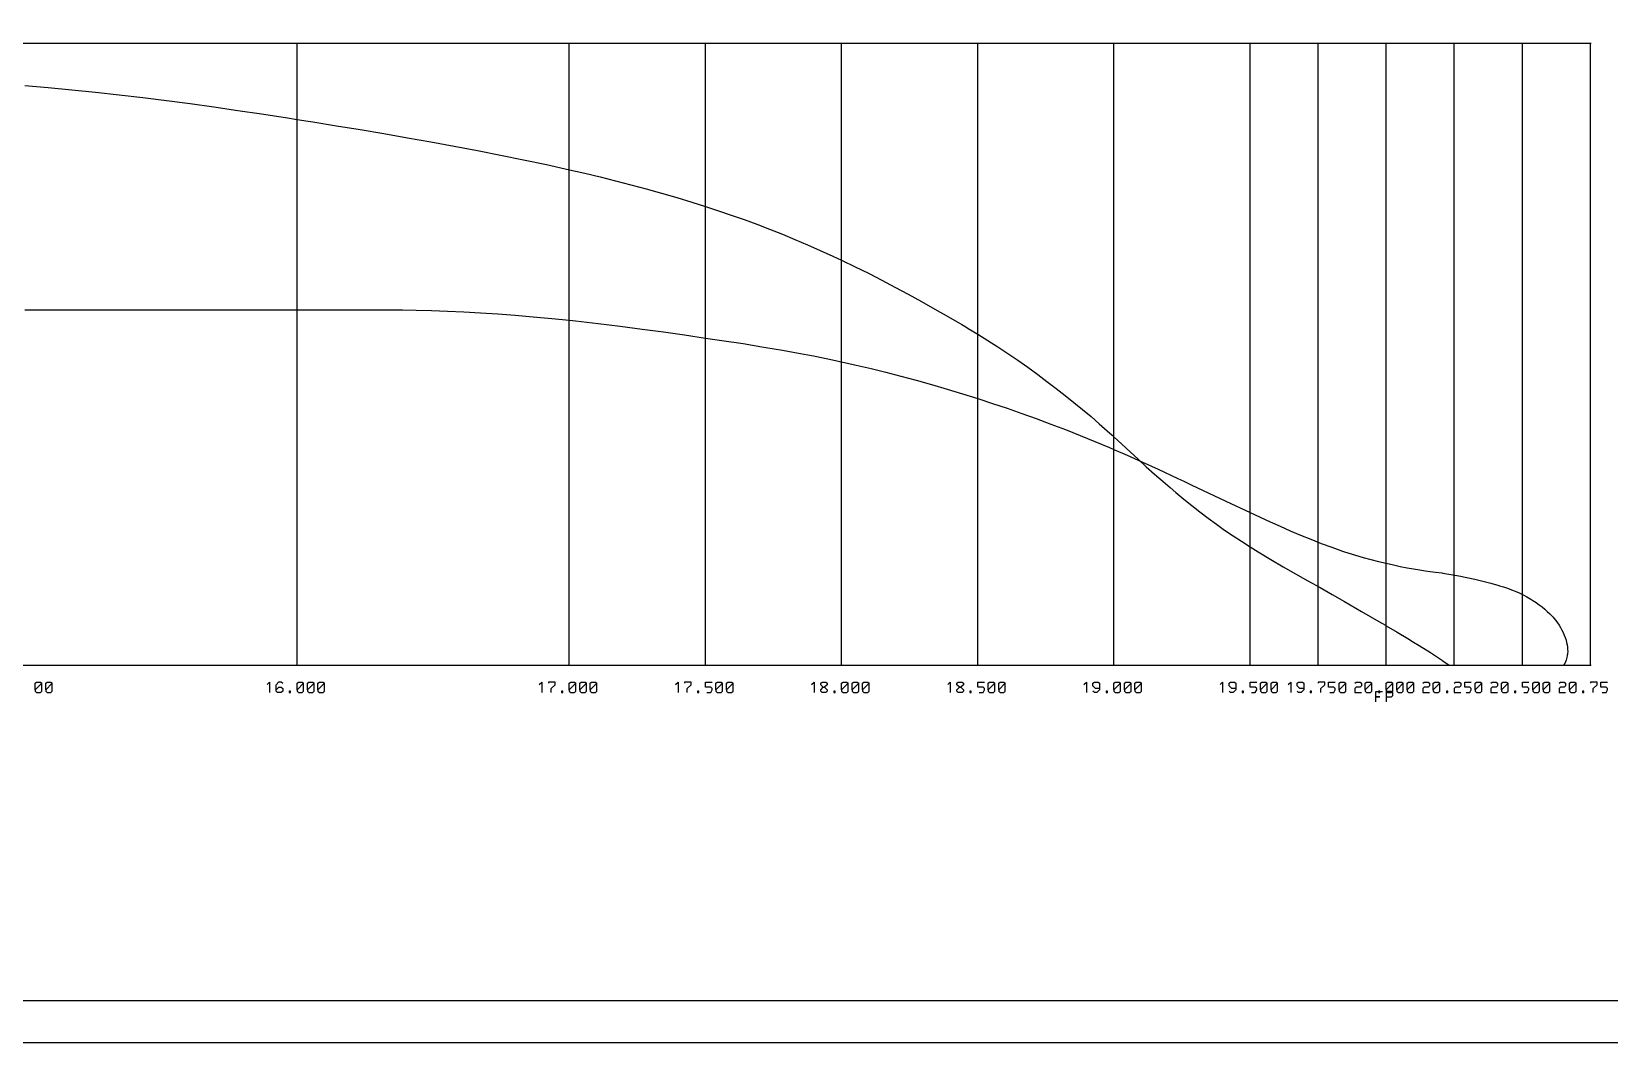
# Model space of a CAD drawing. Header units: millimetres. Extents: x -75152 to 353425, y 12138 to 222005.
# Drawn here: x 284442 to 322109, y 106870 to 130994 of the extents above; entities that cross this region are included whole.
import ezdxf

# ---------------------------------------------------------------- set-up
doc = ezdxf.new("R2010")
doc.units = ezdxf.units.MM
doc.layers.add('11', color=7, linetype='Continuous')

# ---------------------------------------------------------------- blocks, each defined once
blk = doc.blocks.new('A$C3242291E')
at = {"layer": '11', "color": 7, "linetype": 'Continuous'}
for points in [[(0, 0), (175200, 0), (175200, 65899), (0, 65899), (0, 0)], [(1000, 1000), (174200, 1000), (174200, 64899), (1000, 64899), (1000, 1000)], [(77835, 23849), (143450, 23849)], [(112555, 9000), (112555, 23849)], [(119055, 9000), (119055, 23849)], [(122305, 9000), (122305, 23849)], [(125555, 9000), (125555, 23849)], [(128805, 9000), (128805, 23849)], [(132055, 9000), (132055, 23849)], [(135305, 9000), (135305, 23849)], [(136930, 9000), (136930, 23849)], [(138555, 9000), (138555, 23849)], [(140180, 9000), (140180, 23849)], [(141805, 9000), (141805, 23849)], [(143430, 9000), (143430, 23849)], [(106056, 22837), (106617, 22788), (107180, 22734), (107743, 22677), (108307, 22615), (108871, 22549), (109437, 22478), (110004, 22404), (110572, 22325), (111140, 22243), (111710, 22158), (112280, 22070), (112556, 22027), (112820, 21985), (112931, 21967), (113498, 21876), (114064, 21784), (114628, 21689), (115189, 21592), (115749, 21492), (116306, 21390), (116861, 21285), (117413, 21177), (117963, 21065), (118510, 20949), (119056, 20828), (119424, 20743), (119792, 20655), (120159, 20564), (120525, 20469), (120890, 20371), (121255, 20268), (121619, 20162), (121983, 20052), (122306, 19950), (122614, 19849), (122921, 19745), (123227, 19637), (123532, 19525), (123836, 19408), (124140, 19288), (124442, 19163), (124743, 19035), (125044, 18902), (125344, 18765), (125556, 18666), (125875, 18513), (126193, 18355), (126511, 18194), (126828, 18028), (127146, 17857), (127465, 17682), (127783, 17502), (128103, 17319), (128422, 17132), (128517, 17076), (128576, 17041), (128806, 16902), (129047, 16752), (129283, 16600), (129519, 16443), (129758, 16280), (129997, 16112), (130239, 15937), (130457, 15775), (130675, 15609), (130890, 15442), (131101, 15272), (131308, 15103), (131509, 14934), (131705, 14765), (131893, 14599), (132012, 14492), (132056, 14451), (132248, 14274), (132440, 14096), (132631, 13917), (132825, 13739), (133024, 13561), (133229, 13383), (133395, 13243), (133534, 13126), (133725, 12968), (133916, 12812), (134109, 12660), (134304, 12512), (134500, 12368), (134698, 12228), (134899, 12091), (135102, 11959), (135306, 11829), (135307, 11828), (135501, 11708), (135798, 11528), (136094, 11354), (136389, 11184), (136683, 11018), (136975, 10853), (137266, 10688), (137556, 10522), (137965, 10285), (138380, 10046), (138539, 9955), (138556, 9945), (138817, 9793), (139075, 9637), (139206, 9556), (139344, 9471), (139612, 9304), (139755, 9212), (139895, 9117), (139906, 9109), (140060, 9000)], [(106056, 17485), (112556, 17485), (114750, 17485), (115070, 17484), (115398, 17479), (115768, 17469), (116148, 17455), (116537, 17437), (116936, 17415), (117346, 17388), (117765, 17356), (118195, 17320), (118634, 17279), (119056, 17236), (119204, 17219), (119740, 17158), (120269, 17093), (120790, 17025), (121302, 16955), (121807, 16884), (122306, 16811), (122695, 16753), (123202, 16676), (123648, 16604), (123747, 16587), (124147, 16519), (124523, 16451), (124881, 16382), (125224, 16312), (125556, 16241), (125906, 16162), (126258, 16080), (126612, 15993), (126971, 15902), (127335, 15804), (127703, 15701), (128072, 15593), (128443, 15480), (128806, 15365), (129154, 15251), (129503, 15133), (129853, 15012), (130203, 14887), (130553, 14758), (130903, 14624), (131252, 14487), (131600, 14345), (131947, 14200), (132056, 14153), (132374, 14015), (132721, 13859), (133114, 13680), (133581, 13462), (133728, 13393), (133903, 13310), (134724, 12921), (135306, 12647), (135544, 12536), (135783, 12427), (136023, 12318), (136265, 12212), (136508, 12108), (136754, 12007), (137003, 11910), (137254, 11816), (137509, 11727), (137556, 11711), (137637, 11684), (137820, 11627), (138004, 11574), (138188, 11525), (138372, 11479), (138556, 11436), (138726, 11397), (138891, 11360), (139058, 11326), (139206, 11299), (139354, 11275), (139484, 11257), (139607, 11242), (139735, 11224), (139882, 11203), (139906, 11199), (140097, 11167), (140287, 11133), (140478, 11095), (140669, 11054), (140860, 11008), (141053, 10958), (141245, 10903), (141256, 10900), (141352, 10870), (141448, 10838), (141543, 10805), (141637, 10768), (141731, 10727), (141824, 10682), (141915, 10633), (142005, 10580), (142056, 10547), (142132, 10498), (142205, 10447), (142275, 10394), (142340, 10341), (142401, 10287), (142459, 10231), (142514, 10174), (142537, 10149), (142556, 10127), (142602, 10072), (142643, 10016), (142682, 9959), (142717, 9902), (142750, 9842), (142780, 9782), (142806, 9722), (142828, 9662), (142847, 9603), (142862, 9544), (142874, 9487), (142882, 9432), (142886, 9379), (142887, 9329), (142885, 9280), (142882, 9269), (142880, 9262), (142876, 9242), (142874, 9231), (142866, 9184), (142859, 9151), (142849, 9120), (142836, 9086), (142817, 9046), (142790, 9000)], [(77835, 9000), (143450, 9000)], [(106305, 8412), (106305, 8570), (106305, 8570), (106337, 8600), (106337, 8600), (106430, 8600), (106430, 8600), (106462, 8570), (106462, 8570), (106305, 8412), (106305, 8412), (106305, 8380), (106305, 8380), (106337, 8350), (106337, 8350), (106430, 8350), (106430, 8350), (106462, 8382), (106462, 8382), (106462, 8570)], [(106555, 8412), (106555, 8570), (106555, 8570), (106587, 8600), (106587, 8600), (106680, 8600), (106680, 8600), (106712, 8570), (106712, 8570), (106555, 8412), (106555, 8412), (106555, 8380), (106555, 8380), (106587, 8350), (106587, 8350), (106680, 8350), (106680, 8350), (106712, 8382), (106712, 8382), (106712, 8570)], [(111838, 8540), (111900, 8600), (111900, 8600), (111900, 8475), (111900, 8350)], [(112055, 8412), (112118, 8475), (112118, 8475), (112180, 8475), (112180, 8475), (112213, 8445), (112213, 8445), (112213, 8382), (112213, 8382), (112180, 8350), (112180, 8350), (112088, 8350), (112088, 8350), (112055, 8380), (112055, 8380), (112055, 8537), (112055, 8537), (112118, 8602), (112118, 8602), (112180, 8602), (112180, 8602), (112213, 8570)], [(112368, 8350), (112400, 8350), (112400, 8350), (112400, 8382), (112400, 8382), (112368, 8382), (112368, 8382), (112368, 8350), (112368, 8350), (112400, 8350)], [(112555, 8412), (112555, 8570), (112555, 8570), (112588, 8600), (112588, 8600), (112680, 8600), (112680, 8600), (112713, 8570), (112713, 8570), (112555, 8412), (112555, 8412), (112555, 8380), (112555, 8380), (112588, 8350), (112588, 8350), (112680, 8350), (112680, 8350), (112713, 8382), (112713, 8382), (112713, 8570)], [(112805, 8412), (112805, 8570), (112805, 8570), (112838, 8600), (112838, 8600), (112930, 8600), (112930, 8600), (112963, 8570), (112963, 8570), (112805, 8412), (112805, 8412), (112805, 8380), (112805, 8380), (112838, 8350), (112838, 8350), (112930, 8350), (112930, 8350), (112963, 8382), (112963, 8382), (112963, 8570)], [(113055, 8412), (113055, 8570), (113055, 8570), (113088, 8600), (113088, 8600), (113180, 8600), (113180, 8600), (113213, 8570), (113213, 8570), (113055, 8412), (113055, 8412), (113055, 8380), (113055, 8380), (113088, 8350), (113088, 8350), (113180, 8350), (113180, 8350), (113213, 8382), (113213, 8382), (113213, 8570)], [(118338, 8540), (118400, 8600), (118400, 8600), (118400, 8475), (118400, 8350)], [(118618, 8350), (118618, 8445), (118618, 8445), (118713, 8537), (118713, 8537), (118713, 8600), (118713, 8600), (118555, 8600), (118555, 8600), (118555, 8570)], [(118868, 8350), (118900, 8350), (118900, 8350), (118900, 8382), (118900, 8382), (118868, 8382), (118868, 8382), (118868, 8350), (118868, 8350), (118900, 8350)], [(119055, 8412), (119055, 8570), (119055, 8570), (119088, 8600), (119088, 8600), (119180, 8600), (119180, 8600), (119213, 8570), (119213, 8570), (119055, 8412), (119055, 8412), (119055, 8380), (119055, 8380), (119088, 8350), (119088, 8350), (119180, 8350), (119180, 8350), (119213, 8382), (119213, 8382), (119213, 8570)], [(119305, 8412), (119305, 8570), (119305, 8570), (119338, 8600), (119338, 8600), (119430, 8600), (119430, 8600), (119463, 8570), (119463, 8570), (119305, 8412), (119305, 8412), (119305, 8380), (119305, 8380), (119338, 8350), (119338, 8350), (119430, 8350), (119430, 8350), (119463, 8382), (119463, 8382), (119463, 8570)], [(119555, 8412), (119555, 8570), (119555, 8570), (119588, 8600), (119588, 8600), (119680, 8600), (119680, 8600), (119713, 8570), (119713, 8570), (119555, 8412), (119555, 8412), (119555, 8380), (119555, 8380), (119588, 8350), (119588, 8350), (119680, 8350), (119680, 8350), (119713, 8382), (119713, 8382), (119713, 8570)], [(121588, 8540), (121650, 8600), (121650, 8600), (121650, 8475), (121650, 8350)], [(121868, 8350), (121868, 8445), (121868, 8445), (121963, 8537), (121963, 8537), (121963, 8600), (121963, 8600), (121805, 8600), (121805, 8600), (121805, 8570)], [(122118, 8350), (122150, 8350), (122150, 8350), (122150, 8382), (122150, 8382), (122118, 8382), (122118, 8382), (122118, 8350), (122118, 8350), (122150, 8350)], [(122338, 8350), (122430, 8350), (122430, 8350), (122463, 8412), (122463, 8412), (122463, 8445), (122463, 8445), (122430, 8475), (122430, 8475), (122305, 8475), (122305, 8475), (122305, 8600), (122305, 8600), (122463, 8600)], [(122555, 8412), (122555, 8570), (122555, 8570), (122588, 8600), (122588, 8600), (122680, 8600), (122680, 8600), (122713, 8570), (122713, 8570), (122555, 8412), (122555, 8412), (122555, 8380), (122555, 8380), (122588, 8350), (122588, 8350), (122680, 8350), (122680, 8350), (122713, 8382), (122713, 8382), (122713, 8570)], [(122805, 8412), (122805, 8570), (122805, 8570), (122838, 8600), (122838, 8600), (122930, 8600), (122930, 8600), (122963, 8570), (122963, 8570), (122805, 8412), (122805, 8412), (122805, 8380), (122805, 8380), (122838, 8350), (122838, 8350), (122930, 8350), (122930, 8350), (122963, 8382), (122963, 8382), (122963, 8570)], [(124838, 8540), (124900, 8600), (124900, 8600), (124900, 8475), (124900, 8350)], [(125118, 8475), (125055, 8537), (125055, 8537), (125055, 8570), (125055, 8570), (125088, 8600), (125088, 8600), (125180, 8600), (125180, 8600), (125213, 8570), (125213, 8570), (125213, 8537), (125213, 8537), (125150, 8475), (125150, 8475), (125213, 8412), (125213, 8412), (125213, 8382), (125213, 8382), (125180, 8350), (125180, 8350), (125088, 8350), (125088, 8350), (125055, 8382), (125055, 8382), (125055, 8412), (125055, 8412), (125118, 8475), (125118, 8475), (125150, 8475)], [(125368, 8350), (125400, 8350), (125400, 8350), (125400, 8382), (125400, 8382), (125368, 8382), (125368, 8382), (125368, 8350), (125368, 8350), (125400, 8350)], [(125555, 8412), (125555, 8570), (125555, 8570), (125588, 8600), (125588, 8600), (125680, 8600), (125680, 8600), (125713, 8570), (125713, 8570), (125555, 8412), (125555, 8412), (125555, 8380), (125555, 8380), (125588, 8350), (125588, 8350), (125680, 8350), (125680, 8350), (125713, 8382), (125713, 8382), (125713, 8570)], [(125805, 8412), (125805, 8570), (125805, 8570), (125838, 8600), (125838, 8600), (125930, 8600), (125930, 8600), (125963, 8570), (125963, 8570), (125805, 8412), (125805, 8412), (125805, 8380), (125805, 8380), (125838, 8350), (125838, 8350), (125930, 8350), (125930, 8350), (125963, 8382), (125963, 8382), (125963, 8570)], [(126055, 8412), (126055, 8570), (126055, 8570), (126088, 8600), (126088, 8600), (126180, 8600), (126180, 8600), (126213, 8570), (126213, 8570), (126055, 8412), (126055, 8412), (126055, 8380), (126055, 8380), (126088, 8350), (126088, 8350), (126180, 8350), (126180, 8350), (126213, 8382), (126213, 8382), (126213, 8570)], [(128087, 8540), (128150, 8600), (128150, 8600), (128150, 8475), (128150, 8350)], [(128367, 8475), (128305, 8537), (128305, 8537), (128305, 8570), (128305, 8570), (128337, 8600), (128337, 8600), (128430, 8600), (128430, 8600), (128462, 8570), (128462, 8570), (128462, 8537), (128462, 8537), (128400, 8475), (128400, 8475), (128462, 8412), (128462, 8412), (128462, 8382), (128462, 8382), (128430, 8350), (128430, 8350), (128337, 8350), (128337, 8350), (128305, 8382), (128305, 8382), (128305, 8412), (128305, 8412), (128367, 8475), (128367, 8475), (128400, 8475)], [(128617, 8350), (128650, 8350), (128650, 8350), (128650, 8382), (128650, 8382), (128617, 8382), (128617, 8382), (128617, 8350), (128617, 8350), (128650, 8350)], [(128837, 8350), (128930, 8350), (128930, 8350), (128962, 8412), (128962, 8412), (128962, 8445), (128962, 8445), (128930, 8475), (128930, 8475), (128805, 8475), (128805, 8475), (128805, 8600), (128805, 8600), (128962, 8600)], [(129055, 8412), (129055, 8570), (129055, 8570), (129087, 8600), (129087, 8600), (129180, 8600), (129180, 8600), (129212, 8570), (129212, 8570), (129055, 8412), (129055, 8412), (129055, 8380), (129055, 8380), (129087, 8350), (129087, 8350), (129180, 8350), (129180, 8350), (129212, 8382), (129212, 8382), (129212, 8570)], [(129305, 8412), (129305, 8570), (129305, 8570), (129337, 8600), (129337, 8600), (129430, 8600), (129430, 8600), (129462, 8570), (129462, 8570), (129305, 8412), (129305, 8412), (129305, 8380), (129305, 8380), (129337, 8350), (129337, 8350), (129430, 8350), (129430, 8350), (129462, 8382), (129462, 8382), (129462, 8570)], [(131338, 8540), (131400, 8600), (131400, 8600), (131400, 8475), (131400, 8350)], [(131713, 8445), (131618, 8445), (131618, 8445), (131555, 8507), (131555, 8507), (131555, 8570), (131555, 8570), (131588, 8600), (131588, 8600), (131680, 8600), (131680, 8600), (131713, 8570), (131713, 8570), (131713, 8412), (131713, 8412), (131650, 8350), (131650, 8350), (131588, 8350), (131588, 8350), (131555, 8382)], [(131868, 8350), (131900, 8350), (131900, 8350), (131900, 8382), (131900, 8382), (131868, 8382), (131868, 8382), (131868, 8350), (131868, 8350), (131900, 8350)], [(132055, 8412), (132055, 8570), (132055, 8570), (132088, 8600), (132088, 8600), (132180, 8600), (132180, 8600), (132213, 8570), (132213, 8570), (132055, 8412), (132055, 8412), (132055, 8380), (132055, 8380), (132088, 8350), (132088, 8350), (132180, 8350), (132180, 8350), (132213, 8382), (132213, 8382), (132213, 8570)], [(132305, 8412), (132305, 8570), (132305, 8570), (132338, 8600), (132338, 8600), (132430, 8600), (132430, 8600), (132463, 8570), (132463, 8570), (132305, 8412), (132305, 8412), (132305, 8380), (132305, 8380), (132338, 8350), (132338, 8350), (132430, 8350), (132430, 8350), (132463, 8382), (132463, 8382), (132463, 8570)], [(132555, 8412), (132555, 8570), (132555, 8570), (132588, 8600), (132588, 8600), (132680, 8600), (132680, 8600), (132713, 8570), (132713, 8570), (132555, 8412), (132555, 8412), (132555, 8380), (132555, 8380), (132588, 8350), (132588, 8350), (132680, 8350), (132680, 8350), (132713, 8382), (132713, 8382), (132713, 8570)], [(134588, 8540), (134650, 8600), (134650, 8600), (134650, 8475), (134650, 8350)], [(134963, 8445), (134868, 8445), (134868, 8445), (134805, 8507), (134805, 8507), (134805, 8570), (134805, 8570), (134838, 8600), (134838, 8600), (134930, 8600), (134930, 8600), (134963, 8570), (134963, 8570), (134963, 8412), (134963, 8412), (134900, 8350), (134900, 8350), (134838, 8350), (134838, 8350), (134805, 8382)], [(135118, 8350), (135150, 8350), (135150, 8350), (135150, 8382), (135150, 8382), (135118, 8382), (135118, 8382), (135118, 8350), (135118, 8350), (135150, 8350)], [(135338, 8350), (135430, 8350), (135430, 8350), (135463, 8412), (135463, 8412), (135463, 8445), (135463, 8445), (135430, 8475), (135430, 8475), (135305, 8475), (135305, 8475), (135305, 8600), (135305, 8600), (135463, 8600)], [(135555, 8412), (135555, 8570), (135555, 8570), (135588, 8600), (135588, 8600), (135680, 8600), (135680, 8600), (135713, 8570), (135713, 8570), (135555, 8412), (135555, 8412), (135555, 8380), (135555, 8380), (135588, 8350), (135588, 8350), (135680, 8350), (135680, 8350), (135713, 8382), (135713, 8382), (135713, 8570)], [(135805, 8412), (135805, 8570), (135805, 8570), (135838, 8600), (135838, 8600), (135930, 8600), (135930, 8600), (135963, 8570), (135963, 8570), (135805, 8412), (135805, 8412), (135805, 8380), (135805, 8380), (135838, 8350), (135838, 8350), (135930, 8350), (135930, 8350), (135963, 8382), (135963, 8382), (135963, 8570)], [(136213, 8540), (136275, 8600), (136275, 8600), (136275, 8475), (136275, 8350)], [(136588, 8445), (136493, 8445), (136493, 8445), (136430, 8507), (136430, 8507), (136430, 8570), (136430, 8570), (136463, 8600), (136463, 8600), (136555, 8600), (136555, 8600), (136588, 8570), (136588, 8570), (136588, 8412), (136588, 8412), (136525, 8350), (136525, 8350), (136463, 8350), (136463, 8350), (136430, 8382)], [(136743, 8350), (136775, 8350), (136775, 8350), (136775, 8382), (136775, 8382), (136743, 8382), (136743, 8382), (136743, 8350), (136743, 8350), (136775, 8350)], [(136993, 8350), (136993, 8445), (136993, 8445), (137088, 8537), (137088, 8537), (137088, 8600), (137088, 8600), (136930, 8600), (136930, 8600), (136930, 8570)], [(137213, 8350), (137305, 8350), (137305, 8350), (137338, 8412), (137338, 8412), (137338, 8445), (137338, 8445), (137305, 8475), (137305, 8475), (137180, 8475), (137180, 8475), (137180, 8600), (137180, 8600), (137338, 8600)], [(137430, 8412), (137430, 8570), (137430, 8570), (137463, 8600), (137463, 8600), (137555, 8600), (137555, 8600), (137588, 8570), (137588, 8570), (137430, 8412), (137430, 8412), (137430, 8380), (137430, 8380), (137463, 8350), (137463, 8350), (137555, 8350), (137555, 8350), (137588, 8382), (137588, 8382), (137588, 8570)], [(137805, 8570), (137838, 8600), (137838, 8600), (137930, 8600), (137930, 8600), (137963, 8570), (137963, 8570), (137963, 8507), (137963, 8507), (137930, 8475), (137930, 8475), (137838, 8475), (137838, 8475), (137805, 8445), (137805, 8445), (137805, 8350), (137805, 8350), (137963, 8350)], [(138055, 8412), (138055, 8570), (138055, 8570), (138088, 8600), (138088, 8600), (138180, 8600), (138180, 8600), (138213, 8570), (138213, 8570), (138055, 8412), (138055, 8412), (138055, 8380), (138055, 8380), (138088, 8350), (138088, 8350), (138180, 8350), (138180, 8350), (138213, 8382), (138213, 8382), (138213, 8570)], [(138305, 8125), (138305, 8250), (138305, 8250), (138400, 8250), (138400, 8250), (138305, 8250), (138305, 8250), (138305, 8375), (138305, 8375), (138463, 8375)], [(138368, 8350), (138400, 8350), (138400, 8350), (138400, 8382), (138400, 8382), (138368, 8382), (138368, 8382), (138368, 8350), (138368, 8350), (138400, 8350)], [(138555, 8412), (138555, 8570), (138555, 8570), (138588, 8600), (138588, 8600), (138680, 8600), (138680, 8600), (138713, 8570), (138713, 8570), (138555, 8412), (138555, 8412), (138555, 8380), (138555, 8380), (138588, 8350), (138588, 8350), (138680, 8350), (138680, 8350), (138713, 8382), (138713, 8382), (138713, 8570)], [(138555, 8250), (138680, 8250), (138680, 8250), (138713, 8282), (138713, 8282), (138713, 8345), (138713, 8345), (138680, 8375), (138680, 8375), (138555, 8375), (138555, 8375), (138555, 8250), (138555, 8125)], [(138805, 8412), (138805, 8570), (138805, 8570), (138838, 8600), (138838, 8600), (138930, 8600), (138930, 8600), (138963, 8570), (138963, 8570), (138805, 8412), (138805, 8412), (138805, 8380), (138805, 8380), (138838, 8350), (138838, 8350), (138930, 8350), (138930, 8350), (138963, 8382), (138963, 8382), (138963, 8570)], [(139055, 8412), (139055, 8570), (139055, 8570), (139088, 8600), (139088, 8600), (139180, 8600), (139180, 8600), (139213, 8570), (139213, 8570), (139055, 8412), (139055, 8412), (139055, 8380), (139055, 8380), (139088, 8350), (139088, 8350), (139180, 8350), (139180, 8350), (139213, 8382), (139213, 8382), (139213, 8570)], [(139430, 8570), (139462, 8600), (139462, 8600), (139555, 8600), (139555, 8600), (139587, 8570), (139587, 8570), (139587, 8507), (139587, 8507), (139555, 8475), (139555, 8475), (139462, 8475), (139462, 8475), (139430, 8445), (139430, 8445), (139430, 8350), (139430, 8350), (139587, 8350)], [(139680, 8412), (139680, 8570), (139680, 8570), (139712, 8600), (139712, 8600), (139805, 8600), (139805, 8600), (139837, 8570), (139837, 8570), (139680, 8412), (139680, 8412), (139680, 8380), (139680, 8380), (139712, 8350), (139712, 8350), (139805, 8350), (139805, 8350), (139837, 8382), (139837, 8382), (139837, 8570)], [(139992, 8350), (140025, 8350), (140025, 8350), (140025, 8382), (140025, 8382), (139992, 8382), (139992, 8382), (139992, 8350), (139992, 8350), (140025, 8350)], [(140180, 8570), (140212, 8600), (140212, 8600), (140305, 8600), (140305, 8600), (140337, 8570), (140337, 8570), (140337, 8507), (140337, 8507), (140305, 8475), (140305, 8475), (140212, 8475), (140212, 8475), (140180, 8445), (140180, 8445), (140180, 8350), (140180, 8350), (140337, 8350)], [(140462, 8350), (140555, 8350), (140555, 8350), (140587, 8412), (140587, 8412), (140587, 8445), (140587, 8445), (140555, 8475), (140555, 8475), (140430, 8475), (140430, 8475), (140430, 8600), (140430, 8600), (140587, 8600)], [(140680, 8412), (140680, 8570), (140680, 8570), (140712, 8600), (140712, 8600), (140805, 8600), (140805, 8600), (140837, 8570), (140837, 8570), (140680, 8412), (140680, 8412), (140680, 8380), (140680, 8380), (140712, 8350), (140712, 8350), (140805, 8350), (140805, 8350), (140837, 8382), (140837, 8382), (140837, 8570)], [(141055, 8570), (141088, 8600), (141088, 8600), (141180, 8600), (141180, 8600), (141213, 8570), (141213, 8570), (141213, 8507), (141213, 8507), (141180, 8475), (141180, 8475), (141088, 8475), (141088, 8475), (141055, 8445), (141055, 8445), (141055, 8350), (141055, 8350), (141213, 8350)], [(141305, 8412), (141305, 8570), (141305, 8570), (141338, 8600), (141338, 8600), (141430, 8600), (141430, 8600), (141463, 8570), (141463, 8570), (141305, 8412), (141305, 8412), (141305, 8380), (141305, 8380), (141338, 8350), (141338, 8350), (141430, 8350), (141430, 8350), (141463, 8382), (141463, 8382), (141463, 8570)], [(141618, 8350), (141650, 8350), (141650, 8350), (141650, 8382), (141650, 8382), (141618, 8382), (141618, 8382), (141618, 8350), (141618, 8350), (141650, 8350)], [(141838, 8350), (141930, 8350), (141930, 8350), (141963, 8412), (141963, 8412), (141963, 8445), (141963, 8445), (141930, 8475), (141930, 8475), (141805, 8475), (141805, 8475), (141805, 8600), (141805, 8600), (141963, 8600)], [(142055, 8412), (142055, 8570), (142055, 8570), (142088, 8600), (142088, 8600), (142180, 8600), (142180, 8600), (142213, 8570), (142213, 8570), (142055, 8412), (142055, 8412), (142055, 8380), (142055, 8380), (142088, 8350), (142088, 8350), (142180, 8350), (142180, 8350), (142213, 8382), (142213, 8382), (142213, 8570)], [(142305, 8412), (142305, 8570), (142305, 8570), (142338, 8600), (142338, 8600), (142430, 8600), (142430, 8600), (142463, 8570), (142463, 8570), (142305, 8412), (142305, 8412), (142305, 8380), (142305, 8380), (142338, 8350), (142338, 8350), (142430, 8350), (142430, 8350), (142463, 8382), (142463, 8382), (142463, 8570)], [(142680, 8570), (142713, 8600), (142713, 8600), (142805, 8600), (142805, 8600), (142838, 8570), (142838, 8570), (142838, 8507), (142838, 8507), (142805, 8475), (142805, 8475), (142713, 8475), (142713, 8475), (142680, 8445), (142680, 8445), (142680, 8350), (142680, 8350), (142838, 8350)], [(142930, 8412), (142930, 8570), (142930, 8570), (142963, 8600), (142963, 8600), (143055, 8600), (143055, 8600), (143088, 8570), (143088, 8570), (142930, 8412), (142930, 8412), (142930, 8380), (142930, 8380), (142963, 8350), (142963, 8350), (143055, 8350), (143055, 8350), (143088, 8382), (143088, 8382), (143088, 8570)], [(143243, 8350), (143275, 8350), (143275, 8350), (143275, 8382), (143275, 8382), (143243, 8382), (143243, 8382), (143243, 8350), (143243, 8350), (143275, 8350)], [(143493, 8350), (143493, 8445), (143493, 8445), (143588, 8537), (143588, 8537), (143588, 8600), (143588, 8600), (143430, 8600), (143430, 8600), (143430, 8570)], [(143713, 8350), (143805, 8350), (143805, 8350), (143838, 8412), (143838, 8412), (143838, 8445), (143838, 8445), (143805, 8475), (143805, 8475), (143680, 8475), (143680, 8475), (143680, 8600), (143680, 8600), (143838, 8600)]]:
    blk.add_lwpolyline(points, dxfattribs=at)

msp = doc.modelspace()

# ---------------------------------------------------------------- block references
msp.add_blockref('A$C3242291E', (178224.7174, 106869.6139))

doc.saveas('drawing.dxf')
